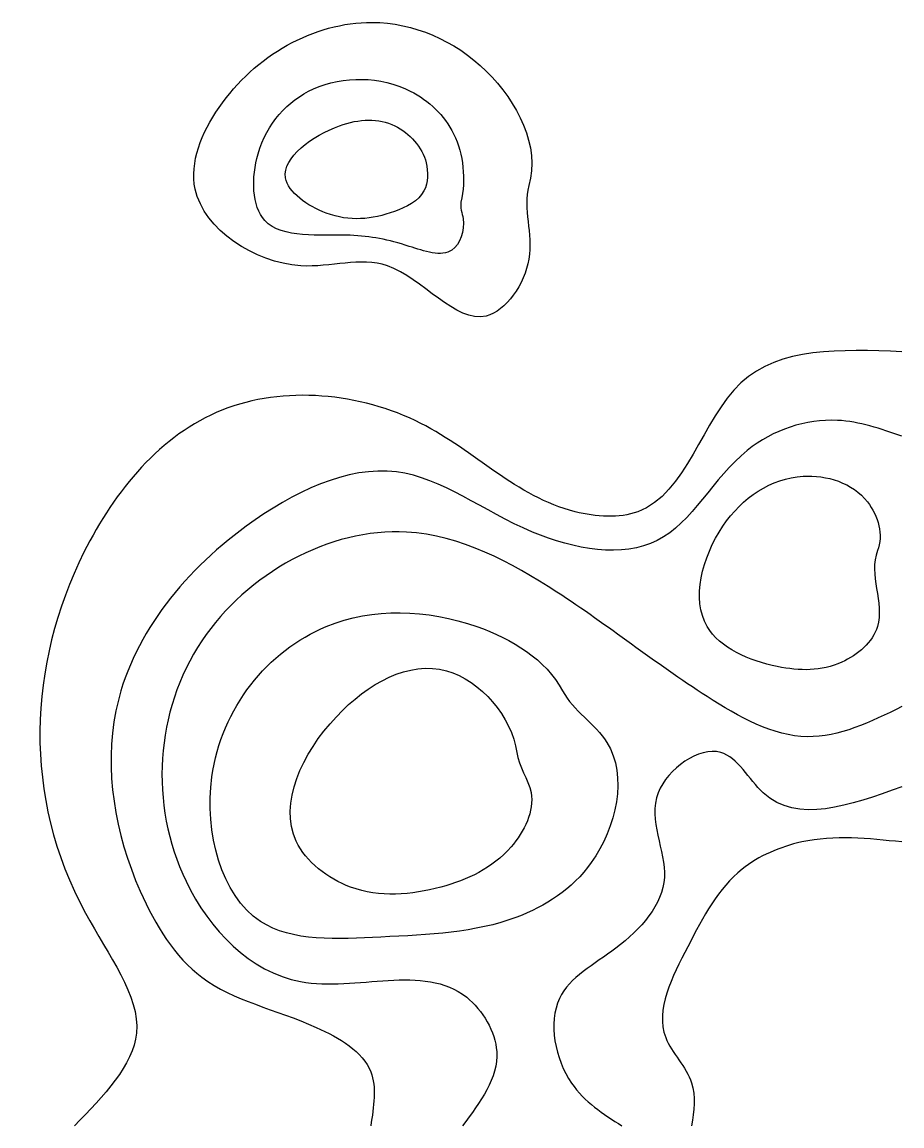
# Model space of a CAD drawing. Header units: millimetres. Extents: x -37049 to 129367, y 25385 to 90033.
# Drawn here: x 13565 to 14415, y 42600 to 43668 of the extents above; entities that cross this region are included whole.
import ezdxf

# ---------------------------------------------------------------- set-up
doc = ezdxf.new("R2010")
doc.units = ezdxf.units.MM
doc.header["$MEASUREMENT"] = 0
doc.layers.add('NTHAY1', color=61, linetype='Continuous', lineweight=25)

msp = doc.modelspace()

# ---------------------------------------------------------------- linework, layer by layer
at = {"layer": 'NTHAY1', "ltscale": 0.75}
for points, start_tangent, end_tangent in [([(14054.9, 43509.3), (14013.6, 43620.1), (13903.2, 43667.2), (13755.3, 43584.9), (13732.2, 43506), (13834.2, 43431.8), (13918, 43431.8), (14013.6, 43383.2), (14054.8, 43438.3), (14054.9, 43509.3)], (0.274832, 0.961492), (0.274832, 0.961492)), ([(13989.2, 43493.5), (13982, 43559.5), (13940.2, 43600.8), (13846.6, 43602.9), (13793, 43540.1), (13799.6, 43475.6), (13881.9, 43461.3), (13939.1, 43450.6), (13980.5, 43447), (13991.2, 43477.2), (13989.2, 43493.5)], (0.214594, 0.976703), (0.214594, 0.976703)), ([(13955.5, 43531.4), (13925.3, 43567.1), (13871.7, 43567.1), (13819.5, 43517), (13858.9, 43482.8), (13924.8, 43484.3), (13953.4, 43504.3), (13955.5, 43531.4)], (-0.225851, 0.974162), (-0.225851, 0.974162)), ([(14391.9, 43156.3), (14382.2, 43203.4), (14319.9, 43228.3), (14242.4, 43179.9), (14227.2, 43082.9), (14295, 43044.2), (14357.3, 43048.3), (14391.9, 43082.9), (14391.9, 43156.3)], (0.373783, 0.927516), (0.373783, 0.927516)), ([(14087.4, 43020.6), (14004.4, 43082.9), (13859, 43082.9), (13748.3, 42937.5), (13795.3, 42797.7), (13911.6, 42782.5), (14043.1, 42801.8), (14115.1, 42854.5), (14130.3, 42970.8), (14087.4, 43020.6)], (-0.473015, 0.881054), (-0.473015, 0.881054)), ([(14043.1, 42961.1), (13975.3, 43040), (13868.7, 42995.7), (13829.9, 42875.2), (13882.5, 42830.9), (13969.7, 42830.9), (14037.6, 42869.7), (14056.9, 42922.3), (14043.1, 42961.1)], (-0.133835, 0.991004), (-0.133835, 0.991004))]:
    msp.add_spline(points, degree=3, dxfattribs=dict(at, start_tangent=start_tangent, end_tangent=end_tangent))
for points in [[(14415.5, 43348.7), (14259.8, 43318.5), (14160.1, 43193.9), (14099.6, 43193.9), (13950.4, 43279.4), (13758.1, 43292.2), (13624.7, 43154.7), (13626.1, 42805.7), (13675.4, 42689.7), (13615.5, 42599.9)], [(14415.5, 43267.1), (14353.2, 43282.3), (14266, 43253.3), (14178.8, 43166), (14058.3, 43174.3), (13926.8, 43232.5), (13781.5, 43179.9), (13655.5, 43001.2), (13679.1, 42826.8), (13738.6, 42743.7), (13849.3, 42695.2), (13901.9, 42652.3), (13901.9, 42599.9)], [(14415.5, 43005.4), (14324.1, 42976.3), (14227.2, 43015.1), (14081.9, 43116.2), (13936.5, 43174.3), (13738.6, 43069.1), (13723.4, 42836.5), (13834.1, 42739.5), (13994.7, 42724.3), (14023.7, 42671.7), (13990.5, 42599.9)], [(14415.5, 42927.9), (14281.3, 42922.1), (14240.4, 42961.1), (14179.9, 42922.1), (14185.8, 42840.1), (14139, 42771.9), (14084.4, 42723.1), (14096.1, 42641.2), (14144.8, 42599.9)], [(14415.5, 42874.5), (14318.6, 42874.5), (14261, 42848.2), (14208.4, 42773.1), (14187.1, 42685.4), (14212.2, 42641.5), (14212.2, 42599.9)]]:
    msp.add_spline(points, degree=3, dxfattribs=at)

doc.saveas('drawing.dxf')
